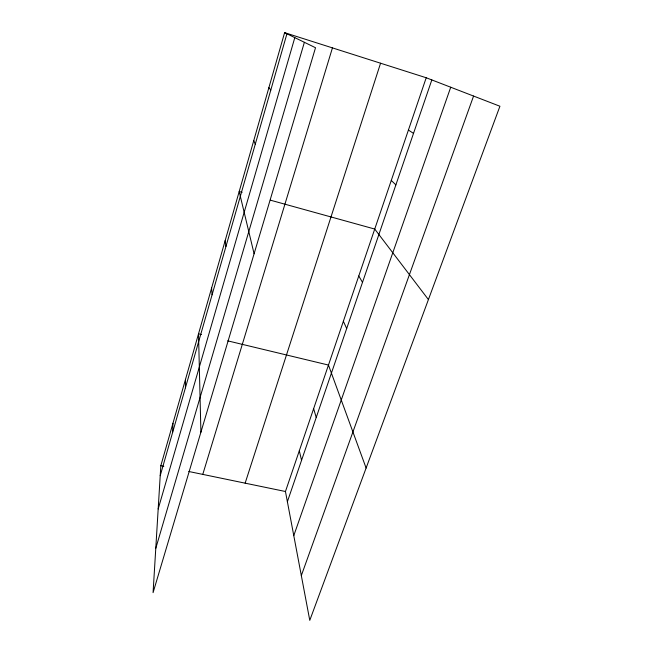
<?xml version="1.0" encoding="UTF-8"?>
<svg xmlns="http://www.w3.org/2000/svg" width="653" height="653" viewBox="0 0 653 653"><rect width="100%" height="100%" fill="white"/><g stroke="black" fill="none" stroke-linecap="round" stroke-linejoin="round"><path stroke-width="0.98" d="M185.411 387.825L185.517 379.336M172.596 432.539L172.955 423.266M160.826 465.703L153.071 592.655L315.513 47.734L284.61 32.65L160.826 465.703L163.821 466.324M160.214 475.702L286.936 33.785M158.181 508.965L294.805 37.629M155.781 548.332L304.38 42.298M202.781 474.388L332.442 47.889M245.144 483.163L380.568 63.219M426.213 77.756L499.929 106.243L309.775 620.35L285.451 491.505L426.213 77.756L284.61 32.65M287.377 501.724L431.821 79.927M293.777 535.64L450.725 87.233M301.327 575.587L473.572 96.056M188.799 471.499L285.451 491.505M201.442 334.532L198.52 333.83L200.904 432.196M227.717 340.85L328.467 365.06L366.113 468.046M242.116 192.341L239.194 191.533L254.09 253.764M270.326 200.153L374.732 229.056L428.417 299.58M408.419 130.045L413.512 133.4M391.269 180.448L395.881 184.889M268.889 87.633L270.799 90.073M358.775 275.974L362.497 282.365M343.364 321.276L346.686 328.541M253.764 140.55L255.274 144.199M313.636 408.647L316.223 417.487M299.303 450.774L301.555 460.324M225.146 240.679L225.946 246.475M211.596 288.079L212.078 294.838"/></g></svg>
